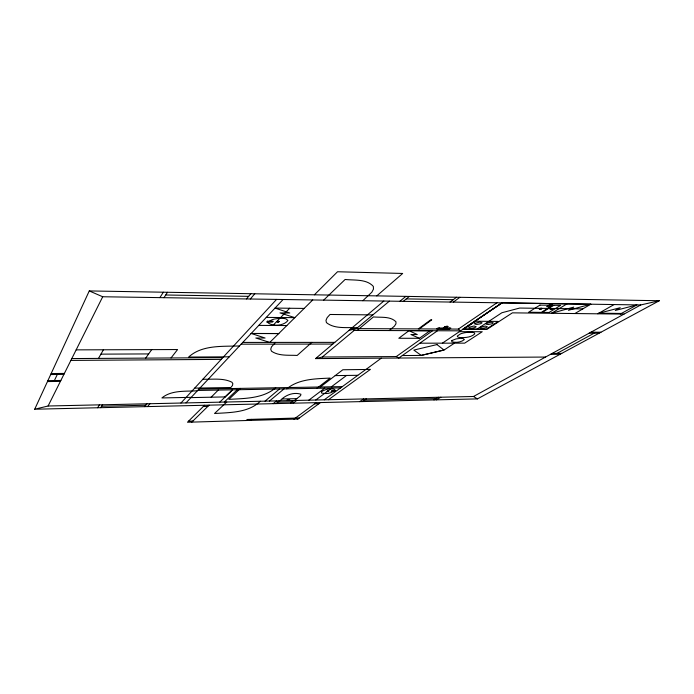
<?xml version="1.0" encoding="UTF-8"?>
<svg xmlns="http://www.w3.org/2000/svg" width="694" height="694" viewBox="0 0 694 694"><rect width="100%" height="100%" fill="white"/><g stroke="black" fill="none" stroke-linecap="round" stroke-linejoin="round"><path stroke-width="1.04" d="M34.7 409.226L89.266 290.933L659.3 300.736L477.411 398.894L34.7 409.226L48.094 405.999L473.499 396.491L640.701 304.961L659.3 300.736M54.392 380.546L57.307 374.474M48.094 405.999L102.703 296.754L640.701 304.961M98.47 358.408L103.432 349.776M159.88 297.622L163.342 292.209M163.984 297.683L167.488 292.278M97.585 407.76L99.52 404.845M100.656 407.682L102.617 404.776M145.688 358.113L151.7 349.62M171.036 357.957L177.586 349.542L76.158 349.863M144.604 406.658L146.946 403.787M147.57 406.589L149.939 403.717M246.439 298.941L250.89 293.709M250.291 299.001L254.776 293.779M180.926 403.032L276.568 299.4M185.983 402.919L283.083 299.504M272.872 325.477L289.702 308.231M211.115 397.22L218.263 390.08M314.399 294.803L337.527 271.753L402.685 273.453L376.781 295.878M204.557 405.261L187.458 422.247L297.952 419.011L320.498 402.555M312.734 299.955L269.784 342.411L255.808 338.013L265.082 338.021L251.202 333.45L278.771 333.519M191.778 422.126L209.102 405.157M275.501 342.411L271.458 346.896L270.729 349.247L271.501 351.207C278.884 356.265 288.635 354.955 297.162 355.441L311.849 342.385M323.682 300.12L345.126 279.474C354.478 280.489 366.484 278.797 373.337 286.414L373.467 289.12L371.837 292.226L362.823 300.719M225.073 396.933L232.499 389.828M219.703 402.164L232.603 389.82M224.249 402.06L237.296 389.742M240.488 388.388L228.803 399.371C244.704 398.434 262.905 398.686 275.718 387.773M226.782 402.008L214.524 413.503C230.113 412.488 248.279 412.861 260.319 401.253M265.047 401.149L279.482 388.978M545.545 357.054L315.518 358.607L383.843 301.04M246.058 420.529L247.324 419.48L299.374 417.97M269.437 401.054L284.019 388.9M315.518 358.607L322.285 357.02L354.209 330.422L460.625 330.838L458.37 329.077L351.147 328.592L354.209 330.422M389.386 301.127L356.386 328.618L348.995 330.405M357.132 330.439L373.45 316.924C380.867 317.678 390.332 316.022 395.97 321.79L395.944 323.794L394.452 326.128L389.221 330.561M286.769 388.848C298.706 378.881 315.44 378.794 330.205 378.083L316.915 388.31M250.196 420.408L251.48 419.358M273.202 403.656L276.585 400.889M399.857 301.283L405.877 296.373M275.908 403.596L279.309 400.828M280.072 400.768C285.182 395.103 293.536 391.806 300.918 394.235L300.606 395.623L294.499 400.447M403.283 301.335L409.339 296.433M290.491 403.257L294.004 400.499M293.163 403.197L296.694 400.447M320.342 386.992L342.836 369.755L365.764 369.494M308.882 400.134L324.705 388.172M331.376 386.801L346.549 375.454M315.787 400.004L331.871 388.041M409.009 330.665L398.781 338.282L419.402 338.299L429.959 330.752L409.009 330.665L417.25 334.543L410.917 334.525L419.402 338.299M450.068 302.046L456.557 297.249M293.952 419.133L316.317 402.65M453.364 302.098L459.879 297.301M366.016 369.425L381.292 358.165M418.352 328.895L430.722 319.813L431.781 319.821L419.393 328.904M324.237 399.831L365.903 369.425L370.44 369.373L328.444 399.735M322.285 357.02L396.283 356.569L432.614 330.726M438.018 328.913L439.285 328.019M437.506 330.752L398.772 358.043L396.283 356.569M442.59 328.939C444.585 325.391 452.479 325.096 443.692 328.939M448.203 328.965L449.53 328.071M458.37 329.077L496.973 302.766M442.382 343.166L502.048 302.844L590.785 304.206L574.884 313.549M359.657 401.644L363.682 398.946M362.19 401.583L366.232 398.885M454.483 343.148L444.134 349.993L421.128 355.432L402.329 355.536M552.086 308.986L550.489 308.969L551.01 309.238M551.53 313.28L567.024 303.842M433.932 399.909L438.461 397.272M436.326 399.848L440.872 397.22M597.812 313.801L614.077 304.562M620.306 314.052L636.927 304.909L615.3 310.47L620.236 307.702L598.801 313.246M556.935 353.42L594.116 333.215M327.577 391.19L328.635 391.06L327.481 391.26M551.583 309.151C556.007 307.529 546.074 309.559 551.739 309.324M551.574 313.28L573.773 307.104L568.438 310.296L590.785 304.198M188.542 421.18L192.871 421.05M101.628 406.242L145.766 405.227M277.6 402.216L292.235 401.887M364.203 400.238L436.188 398.599M203.351 406.458L207.879 406.346M314.746 403.813L318.919 403.708M282.293 398.963L296.798 398.651M191.223 397.341L161.893 397.94C171.592 389.915 185.576 391.555 197.374 390.783M191.024 397.619L225.186 396.916M197.686 390.453L340.607 387.885M194.676 388.128L230.85 387.512L232.464 385.491L232.846 383.739L231.978 382.255C223.121 377.727 212.52 379.566 202.917 379.202M198.944 389.117L342.35 386.61M335.193 375.61L357.8 375.307M47.886 380.633L60.864 380.451M47.452 381.57L60.395 381.388M51.139 373.572L64.377 373.424M50.697 374.552L63.891 374.396M71.794 358.572L222.817 357.644M70.883 360.412L221.213 359.379M100.925 354.14L148.663 353.923M552.129 353.446L561.715 353.393M550.481 354.348L560.049 354.296M229.263 356.82L188.612 357.063C202.101 344.718 222.444 346.592 239.473 345.942M241.139 344.172L332.799 344.051M242.77 342.428L334.794 342.368M419.861 343.192L464.676 343.148L482.226 331.749L459.402 331.663M590.967 332.183L600.961 332.218M589.119 333.198L599.087 333.224M251.133 333.519L278.702 333.588M258.758 325.399L286.83 325.555M444.264 327.759L445.375 327.768M443.865 328.036L437.975 328.01L436.708 328.904L449.582 328.965L450.874 328.071L444.975 328.045M357.375 327.794C347.2 327.013 334.89 329.424 326.414 322.606L325.98 320.333L327.16 317.635L330.014 314.477L372.852 314.894M266.27 317.401L294.837 317.644L279.977 312.907L289.788 313.003L275.024 308.075L304.163 308.431M598.879 313.194L621.39 313.454M624.01 314.096L512.398 312.847L486.798 329.442L462.907 329.338L502.031 302.853L462.655 329.416L476.509 329.477L501.866 312.751L519.667 308.058L582.795 308.899M165.727 295.002L248.652 296.347M406.294 298.897L453.295 299.661M471.729 332.244L466.915 332.391A8.875 2.403 -9.1 0 0 460.573 333.857L457.372 336A8.883 2.412 -9.1 0 0 459.289 337.458C464.477 337.857 470.853 337.605 474.783 333.892L474.479 333.016A8.875 2.403 -9.1 0 0 471.764 332.235M295.366 418.083L297.952 419.011M89.266 290.933L102.703 296.754M473.499 396.491L477.411 398.894M268.283 322.328L268.222 322.962C273.375 326.692 284.141 325.712 287.932 320.463L286.049 318.945A9.681 2.984 -6.2 0 0 281.868 318.32C277.296 318.563 271.484 318.598 268.283 322.328M539.897 308.83L541.719 308.57L539.897 308.83M539.229 308.865C541.814 310.591 543.645 306.653 539.229 308.865M321.626 391.563L321.487 392.986C325.842 394.287 331.68 393.403 334.95 390.175L334.682 389.429C330.422 387.946 325.373 389.282 321.626 391.563M451.907 340.537L451.759 341.76C455.811 342.931 461.146 342.359 464.364 339.566L462.959 338.49L460.408 338.334L456.019 338.924L451.907 340.537M469.17 327.264L469.049 327.984L471.113 328.331L474.817 327.637L476.179 326.727L473.993 325.989L469.17 327.264M475 323.343L474.861 324.081L476.934 324.445L480.682 323.734L482.078 322.805L479.884 322.051L475 323.343M480.361 327.325L480.213 328.036L482.252 328.392L485.947 327.689L487.335 326.787L485.184 326.059L480.361 327.325M486.277 323.421L486.112 324.15L488.16 324.514L491.89 323.812L493.313 322.892L491.161 322.137L486.277 323.421M267.528 321.192L266.696 322.077L272.386 322.111L273.236 321.235L267.528 321.192M276.75 321.608C278.259 323.656 281.191 319.899 276.75 321.608M277.322 321.652L278.936 321.669L277.322 321.652M287.472 399.579L287.09 399.883L289.771 399.527L287.472 399.579M327.212 391.164C327.698 392.535 330.552 389.907 327.212 391.164M331.932 390.835L331.09 391.459L334.794 391.39L335.644 390.765L331.932 390.835M439.38 328.383L438.66 328.462L439.38 328.383M448.359 328.427L448.437 328.444M475.659 321.235L464.06 329.069L486.312 329.173L498.257 321.417L475.659 321.235M539.941 305.1L528.654 312.239L541.277 312.387L552.728 305.282L539.941 305.1M550.247 304.406L546.638 306.653L549.058 306.687L552.667 304.44L550.247 304.406M553.786 305.282L542.318 312.378L549.075 312.456L560.631 305.377L553.786 305.282M444.62 326.744L447.908 326.77L444.62 326.744M436.968 344.571L413.824 350.088L421.241 355.389L443.969 350.036L436.968 344.571"/></g></svg>
